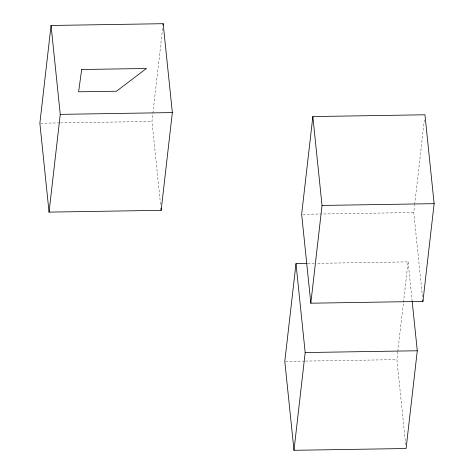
<?xml version="1.0" encoding="UTF-8"?>
<svg xmlns="http://www.w3.org/2000/svg" width="474" height="474" viewBox="0 0 474 474"><rect width="100%" height="100%" fill="white"/><g stroke="black" fill="none" stroke-linecap="round" stroke-linejoin="round"><path stroke-width="0.36" stroke-dasharray="2.37 1.78" d="M160.55 204.46L151.97 121.451L152.812 114.104M152.895 113.369L162.659 28.108M405.708 444.849L396.904 359.636L397.745 352.289M397.828 351.554L403.386 303.046M403.469 302.311L408.096 261.885L316.65 263.337M422.482 297.014L413.749 212.542L414.596 205.189M414.679 204.454L424.36 119.934M40.604 123.216L59.777 122.914M60.518 122.902L151.97 121.451M303.123 214.295L413.749 212.542M307.798 263.479L315.909 263.348M285.538 361.407L304.711 361.099M305.452 361.087L396.904 359.636M408.096 261.885L412.119 300.818"/><path stroke-width="0.71" d="M51.062 25.478L39.869 123.228L49.053 212.115L161.154 210.338L172.352 112.581L163.169 23.7L51.062 25.478L60.251 114.364L49.053 212.115M162.997 25.169L163.169 23.7M307.057 263.491L295.995 263.663L284.797 361.419L293.987 450.3L406.088 448.523L417.286 350.772L412.196 301.553M312.846 116.568L301.648 214.319L310.831 303.2L422.938 301.423L434.131 203.672L424.947 114.791L312.846 116.568L322.03 205.449L310.831 303.2M293.987 450.3L305.179 352.549L295.995 263.663M60.251 114.364L172.352 112.581M322.03 205.449L434.131 203.672M305.179 352.549L417.286 350.772M422.784 299.953L422.938 301.423M160.929 208.133L161.154 210.338M81.682 69.506L78.601 91.814L116.491 91.209L146.425 68.481L81.682 69.506"/></g></svg>
